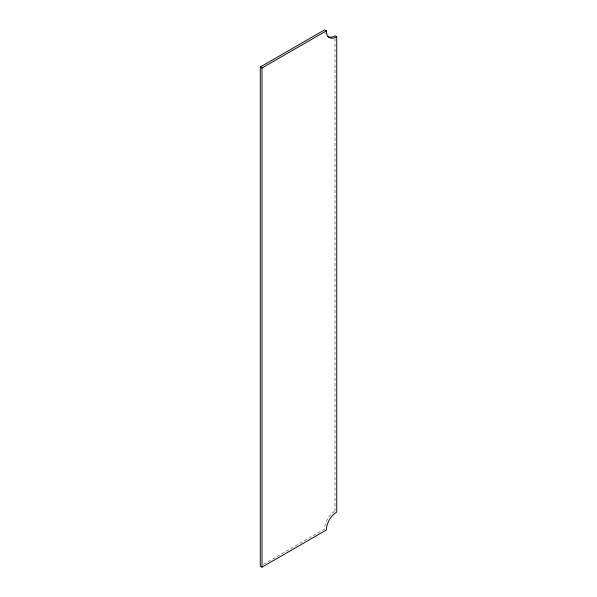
<?xml version="1.0" encoding="UTF-8"?>
<svg xmlns="http://www.w3.org/2000/svg" width="597" height="597" viewBox="0 0 597 597"><rect width="100%" height="100%" fill="white"/><g stroke="black" fill="none" stroke-linecap="round" stroke-linejoin="round"><path stroke-width="0.45" stroke-dasharray="2.98 2.24" d="M263.493 564.292L324.626 529.002A14.671 8.47 -60 0 1 334.327 511.442M334.999 38.633L334.999 511.032M325.41 33.977A14.671 8.47 -60 0 1 324.91 32.484"/><path stroke-width="0.9" d="M260.277 66.998L324.626 29.85L326.35 30.85A14.671 8.47 -60 0 0 336.723 36.835L336.723 512.032A14.671 8.47 -60 0 0 326.35 530.002L262.001 567.15L260.277 566.15L260.277 66.998L262.001 67.998L326.35 30.85M336.723 36.835L334.999 35.842A14.671 8.47 -60 0 1 327.663 36.566M262.001 67.998L262.001 567.15"/></g></svg>
